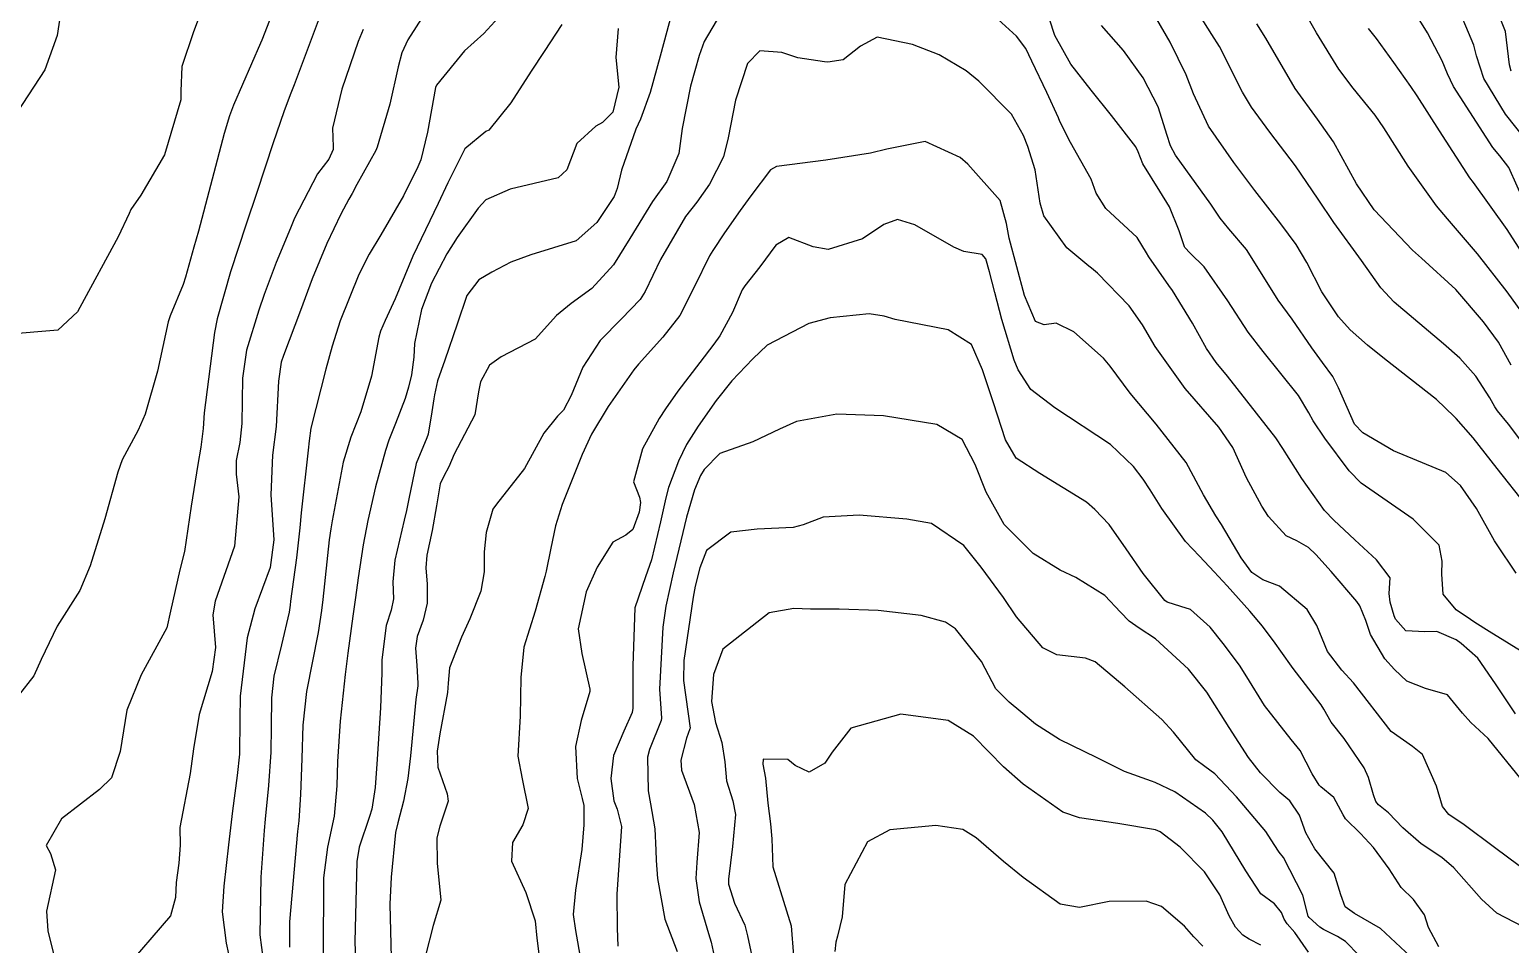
# Model space of a CAD drawing. Header units: feet. Extents: x 1313709 to 1317500, y 405869 to 411659.
# Drawn here: x 1316147.8 to 1316373.1, y 408218.6 to 408357.8 of the extents above; entities that cross this region are included whole.
import ezdxf

# ---------------------------------------------------------------- set-up
doc = ezdxf.new("R2010")
doc.units = ezdxf.units.FT
doc.layers.add('C-TOPO-MAJR', color=32, linetype='CONTINUOUS')

msp = doc.modelspace()

# ---------------------------------------------------------------- linework, layer by layer
at = {"layer": 'C-TOPO-MAJR'}
for points in [[(1316176.13, 408366.66), (1316172.69, 408357.45), (1316170.95, 408352.19), (1316170.8, 408348.41), (1316170.76, 408347.13), (1316168.3, 408338.75), (1316164.68, 408332.6), (1316163.19, 408330.41), (1316162.89, 408329.8), (1316161.26, 408326.29), (1316155.43, 408315.54), (1316155.07, 408314.88), (1316152.05, 408312.1), (1316144.17, 408311.4)], [(1316373.25, 408351.46), (1316373, 408352.45), (1316372.36, 408357.5), (1316368.55, 408367.04)], [(1316375.39, 408331.14), (1316372.87, 408336.81), (1316371.53, 408338.59), (1316370.46, 408339.87), (1316364.48, 408349.14), (1316363.56, 408351.09), (1316362.71, 408353.04), (1316360.48, 408357.29), (1316357.17, 408362.72)], [(1316152.56, 408360.92), (1316151.98, 408356.91), (1316150.09, 408351.68), (1316145.85, 408345.22)], [(1316245.59, 408360.69), (1316243.73, 408353.73), (1316242.21, 408348.21), (1316240.75, 408344.16), (1316240.03, 408342.63), (1316237.83, 408336.43), (1316237.2, 408333.61), (1316236.73, 408332.41), (1316234.09, 408328.44), (1316230.95, 408325.67), (1316224.03, 408323.52), (1316220.98, 408322.42), (1316218.12, 408320.91), (1316216.11, 408319.72), (1316214.28, 408317.34), (1316212.85, 408313), (1316210.97, 408307.53), (1316209.86, 408304.39), (1316209.37, 408302.26), (1316209.26, 408301.62), (1316208.97, 408299.66), (1316208.4, 408296.24), (1316208.19, 408295.7), (1316206.57, 408291.8), (1316205.47, 408286.41), (1316205.13, 408284.66), (1316204.76, 408283.19), (1316203.35, 408277.07), (1316203.02, 408273.79), (1316203.13, 408271.2), (1316202.79, 408269.5), (1316202, 408267.15), (1316201.36, 408261.95), (1316201.34, 408259.95), (1316201.15, 408254.63), (1316200.68, 408246.83), (1316200.35, 408242.5), (1316199.82, 408239.22), (1316199.49, 408238.11), (1316197.94, 408233.45), (1316197.58, 408231.27), (1316197.27, 408219.03), (1316197.38, 408216.35)], [(1316379.9, 408288.45), (1316372.82, 408297.8), (1316371.15, 408299.82), (1316370.72, 408300.42), (1316369.98, 408301.78), (1316367.87, 408305.06), (1316365.44, 408307.8), (1316362.94, 408309.99), (1316355.41, 408316.34), (1316353.4, 408318.52), (1316350.43, 408322.66), (1316346.23, 408328.47), (1316343.84, 408332.02), (1316340.4, 408337.08), (1316336.51, 408342.18), (1316333.69, 408346), (1316332.36, 408348.29), (1316328.82, 408355.22), (1316327.66, 408357.07), (1316324.3, 408362.48)], [(1316374.87, 408314.79), (1316372.61, 408317.91), (1316368.09, 408323.7), (1316363.55, 408329), (1316361.85, 408330.98), (1316357.54, 408337.04), (1316353.85, 408342.85), (1316352.52, 408344.8), (1316349.21, 408348.89), (1316347.01, 408351.78), (1316343.62, 408357.32), (1316341.59, 408360.86)], [(1316375.52, 408340.99), (1316372.36, 408344.92), (1316369.05, 408350.35), (1316367.93, 408353.78), (1316367.53, 408355.43), (1316364.58, 408362.55)], [(1316184.28, 408359.18), (1316183.1, 408356.18), (1316182.92, 408355.73), (1316178.78, 408346.31), (1316178.16, 408344.7), (1316177.36, 408341.99), (1316173.45, 408327.15), (1316172.78, 408324.68), (1316171.5, 408320.16), (1316171.11, 408319.01), (1316169.13, 408314.25), (1316168.85, 408313.33), (1316167.22, 408305.84), (1316165.36, 408299.31), (1316164.3, 408296.86), (1316161.84, 408292.37), (1316161.18, 408290.49), (1316159.23, 408283.39), (1316157, 408276.25), (1316155.41, 408272.48), (1316151.98, 408267.04), (1316149.5, 408261.98), (1316148.43, 408259.52), (1316146.03, 408256.43)], [(1316191.83, 408359.55), (1316188.04, 408349.41), (1316187.44, 408347.87), (1316186.45, 408345.28), (1316184.84, 408340.58), (1316182.33, 408333.01), (1316180.71, 408328.2), (1316178.31, 408320.97), (1316176.3, 408313.78), (1316175.89, 408311.71), (1316174.34, 408299.5), (1316174.15, 408297.1), (1316173.84, 408294.28), (1316173.38, 408291.66), (1316172.37, 408285.31), (1316171.35, 408278.43), (1316170.61, 408275.62), (1316169.21, 408269.33), (1316168.64, 408266.82), (1316164.76, 408259.63), (1316162.56, 408254.26), (1316161.53, 408247.98), (1316160.22, 408244), (1316158.41, 408242.21), (1316152.61, 408237.72), (1316150.26, 408233.68), (1316150.95, 408232.48), (1316151.71, 408229.97), (1316150.34, 408223.68), (1316150.54, 408220.69), (1316151.47, 408217)], [(1316207.85, 408360.21), (1316205.31, 408356.25), (1316204.42, 408354.24), (1316203.84, 408352.15), (1316202.59, 408346.47), (1316200.67, 408339.93), (1316200.43, 408339.42), (1316197.56, 408334.24), (1316196.84, 408332.85), (1316196.35, 408331.98), (1316195.11, 408329.73), (1316193.01, 408325.25), (1316190.78, 408319.87), (1316188.97, 408315.07), (1316186.39, 408308.23), (1316186.06, 408307.22), (1316185.65, 408304.31), (1316185.27, 408297.41), (1316184.74, 408293.04), (1316184.47, 408287.04), (1316184.93, 408280.18), (1316184.38, 408275.96), (1316182.06, 408269.68), (1316180.86, 408265.29), (1316179.82, 408256.4), (1316179.75, 408252.86), (1316179.69, 408247.58), (1316179.37, 408244.35), (1316178.63, 408238.97), (1316178.05, 408233.8), (1316177.33, 408227.52), (1316177.05, 408223.62), (1316177.66, 408218.83), (1316178.38, 408215.61)], [(1316219.67, 408360.25), (1316216.88, 408357.22), (1316213.97, 408354.57), (1316209.67, 408349.36), (1316209.52, 408348.99), (1316208.3, 408342.18), (1316207.28, 408337.98), (1316206.85, 408336.9), (1316204.64, 408332.52), (1316201.23, 408326.59), (1316199.43, 408323.63), (1316197.86, 408320.53), (1316195.04, 408313.51), (1316193.79, 408309.65), (1316192.85, 408306.15), (1316190.57, 408297.19), (1316190.3, 408295.22), (1316190.15, 408293.83), (1316189.08, 408284.3), (1316188.91, 408282.02), (1316188.39, 408277.45), (1316187.49, 408270.84), (1316187.43, 408270.27), (1316187.24, 408269.17), (1316186.08, 408264.22), (1316184.95, 408259.44), (1316184.56, 408256.13), (1316184.52, 408251.76), (1316184.48, 408247.9), (1316184.14, 408242.79), (1316183.61, 408237.71), (1316183.45, 408235.99), (1316182.96, 408228.89), (1316182.79, 408220.11), (1316183.33, 408216.26)], [(1316228.75, 408358.58), (1316226.06, 408354.45), (1316224.08, 408351.48), (1316220.99, 408346.67), (1316217.65, 408342.52), (1316217.21, 408342.27), (1316214, 408339.68), (1316211.42, 408334.51), (1316209.95, 408331.34), (1316206.07, 408323.31), (1316205.45, 408321.84), (1316203.39, 408316.83), (1316201.87, 408313.57), (1316201.15, 408311.93), (1316200.9, 408311.01), (1316199.78, 408305.06), (1316198.17, 408299.66), (1316196.65, 408295.78), (1316195.5, 408292.01), (1316193.83, 408283.09), (1316193.61, 408281.86), (1316193.37, 408280.16), (1316192.4, 408271.12), (1316192.19, 408269.41), (1316191.66, 408266.09), (1316189.92, 408257.1), (1316189.36, 408251.97), (1316189.18, 408246.92), (1316188.97, 408241.44), (1316188.71, 408237.42), (1316188.54, 408235.82), (1316187.32, 408222.1), (1316187.31, 408218.23)], [(1316252.9, 408360.21), (1316250.44, 408355.99), (1316249.66, 408353.85), (1316248.33, 408349.19), (1316247.08, 408342.75), (1316246.55, 408338.97), (1316244.72, 408334.69), (1316242.55, 408331.65), (1316239.1, 408326.04), (1316236.61, 408322.01), (1316233.34, 408318.4), (1316230.18, 408316.12), (1316227.94, 408314.31), (1316224.68, 408310.7), (1316219.55, 408308), (1316217.73, 408306.73), (1316216.4, 408304.21), (1316216.07, 408302.68), (1316215.54, 408299.18), (1316212.39, 408293.19), (1316211.54, 408291.29), (1316210.78, 408289.89), (1316210.25, 408288.68), (1316209.67, 408285.34), (1316209.01, 408281.62), (1316208.22, 408277.85), (1316208.06, 408275.9), (1316208.25, 408273.44), (1316208.25, 408270.55), (1316207.66, 408267.98), (1316206.72, 408265.5), (1316206.47, 408263.72), (1316206.69, 408261.06), (1316206.86, 408258.39), (1316206.83, 408257.95), (1316206.54, 408255.91), (1316205.73, 408247.34), (1316205.33, 408243.88), (1316204.67, 408240.43), (1316203.78, 408237.15), (1316203.44, 408235.68), (1316202.8, 408228.85), (1316202.58, 408224.78), (1316202.77, 408216.61)], [(1316373.88, 408253.7), (1316370.84, 408258.27), (1316368.15, 408262.17), (1316365.63, 408264.43), (1316364.85, 408264.99), (1316361.92, 408266.25), (1316360.1, 408266.17), (1316357.21, 408266.34), (1316355.63, 408268.1), (1316355.42, 408268.6), (1316354.8, 408270.68), (1316354.66, 408272), (1316354.81, 408274.41), (1316352.73, 408277.13), (1316349.44, 408280.18), (1316346.23, 408283.16), (1316344.84, 408284.64), (1316341.37, 408289.5), (1316338.48, 408294.07), (1316337.42, 408295.7), (1316330.05, 408305.1), (1316328.35, 408307.14), (1316326.88, 408309.27), (1316324.71, 408313.12), (1316321.67, 408318.09), (1316321.13, 408318.85), (1316318.09, 408323.23), (1316317.76, 408323.85), (1316316.3, 408326.19), (1316311.54, 408330.57), (1316310.05, 408332.93), (1316309.32, 408335.05), (1316306.16, 408340.61), (1316304.55, 408343.79), (1316304.32, 408344.35), (1316302.55, 408348.22), (1316300.29, 408353.01), (1316299.39, 408354.93), (1316297.96, 408356.82), (1316294.6, 408359.83)], [(1316375.98, 408262.51), (1316369.86, 408266.22), (1316367.72, 408267.6), (1316367.04, 408268.08), (1316364.84, 408269.52), (1316362.87, 408271.92), (1316362.68, 408274.97), (1316362.75, 408276.95), (1316362.25, 408279.39), (1316358.34, 408283.34), (1316350.41, 408288.81), (1316348.59, 408290.68), (1316344.88, 408295.67), (1316343.11, 408298.26), (1316342.42, 408299.51), (1316340.88, 408302.15), (1316335.51, 408308.83), (1316333.21, 408311.77), (1316330.13, 408316.52), (1316326.5, 408321.73), (1316324.36, 408323.77), (1316323.58, 408324.63), (1316323.51, 408324.77), (1316322.69, 408327.2), (1316321.25, 408330.84), (1316319.78, 408333.23), (1316317.17, 408337.38), (1316316.46, 408339.2), (1316316.1, 408339.96), (1316312.41, 408344.73), (1316309.33, 408348.56), (1316306.23, 408352.53), (1316303.77, 408356.92), (1316302.96, 408359.38)], [(1316373.97, 408275.12), (1316370.99, 408279.56), (1316370.7, 408280.01), (1316367.97, 408284.96), (1316365.53, 408288.46), (1316363.3, 408290.45), (1316355.32, 408293.71), (1316350.68, 408296.44), (1316349.38, 408297.78), (1316346.97, 408303.28), (1316346.09, 408305.05), (1316344.5, 408307.18), (1316342.89, 408309.38), (1316339.89, 408313.73), (1316337.78, 408316.63), (1316334.81, 408321.37), (1316332.95, 408324.36), (1316330.28, 408327.5), (1316328.94, 408329.1), (1316327.52, 408331.25), (1316322.16, 408338.71), (1316321.38, 408340.1), (1316320.82, 408341.82), (1316320.64, 408342.5), (1316319.49, 408346.03), (1316317.25, 408350.47), (1316314.22, 408354.59), (1316310.87, 408358.42)], [(1316375.51, 408285.45), (1316371.1, 408291.02), (1316367.43, 408295.71), (1316364.88, 408298.63), (1316364.57, 408298.96), (1316361.89, 408301.51), (1316353.94, 408307.71), (1316351.36, 408309.78), (1316348.72, 408312.12), (1316346.93, 408314.09), (1316344.43, 408317.91), (1316342.14, 408322.35), (1316340.51, 408325.11), (1316338.18, 408328.23), (1316334.23, 408333.34), (1316331.01, 408337.58), (1316327.16, 408343.11), (1316324.87, 408348.02), (1316323.79, 408350.91), (1316321.35, 408355.86), (1316319.33, 408359.4)], [(1316373.25, 408306.75), (1316371.3, 408310.23), (1316369.03, 408313.32), (1316364.8, 408318.24), (1316359.58, 408323.02), (1316358.21, 408324.22), (1316352.4, 408330.4), (1316349.71, 408334.35), (1316346.21, 408340.71), (1316343.76, 408344.17), (1316340.34, 408348.81), (1316335.92, 408356.51), (1316334.53, 408358.65)], [(1316198.5, 408357.81), (1316197.78, 408355.98), (1316195.3, 408348.71), (1316193.85, 408342.78), (1316193.96, 408339.98), (1316193.96, 408339.56), (1316193.29, 408338.09), (1316191.55, 408335.85), (1316188.09, 408329.09), (1316187.47, 408327.59), (1316185.3, 408322.35), (1316183.46, 408317.51), (1316182.65, 408315.14), (1316180.78, 408309.05), (1316180.15, 408304.75), (1316180.06, 408297.89), (1316179.77, 408295.01), (1316179.21, 408292.23), (1316179.18, 408290.19), (1316179.59, 408286.71), (1316178.96, 408279.2), (1316175.98, 408270.84), (1316175.66, 408268.77), (1316176.06, 408263.83), (1316175.56, 408260.15), (1316173.56, 408253.59), (1316172.72, 408248.4), (1316172.19, 408244.63), (1316170.6, 408236.44), (1316170.67, 408233.76), (1316170.46, 408231.01), (1316170.05, 408228.04), (1316169.96, 408225.79), (1316169.21, 408222.98), (1316161.95, 408214.57)], [(1316237.32, 408357.98), (1316236.98, 408353.56), (1316237.41, 408349.04), (1316236.53, 408345.23), (1316234.97, 408343.64), (1316233.92, 408343.09), (1316231.03, 408340.46), (1316229.54, 408336.46), (1316228.21, 408335.27), (1316220.89, 408333.54), (1316217.17, 408331.9), (1316216.04, 408330.65), (1316212.82, 408326.19), (1316211.24, 408323.69), (1316208.92, 408319.22), (1316207.4, 408315.23), (1316206.36, 408310.03), (1316206.22, 408307.97), (1316205.89, 408305.27), (1316205.44, 408303.43), (1316204.94, 408301.66), (1316203.45, 408297.89), (1316202.41, 408295.35), (1316201.91, 408293.77), (1316200.4, 408288.27), (1316199.24, 408283.14), (1316198.52, 408279.44), (1316197.76, 408274.4), (1316197.35, 408271.41), (1316196.95, 408268.55), (1316196.21, 408262.92), (1316195.77, 408259.71), (1316195, 408252.58), (1316194.61, 408246.45), (1316194.53, 408242.75), (1316194.09, 408238.15), (1316193.1, 408233.46), (1316192.48, 408228.78), (1316192.42, 408216.84)], [(1316374.75, 408243.79), (1316369.74, 408249.98), (1316367.09, 408252.4), (1316365.8, 408253.84), (1316363.53, 408256.61), (1316360.19, 408257.57), (1316357.37, 408258.7), (1316355.5, 408260.44), (1316354.02, 408262.1), (1316351.8, 408265.76), (1316351.13, 408267.9), (1316350.22, 408270.13), (1316349.75, 408270.82), (1316345.86, 408275.37), (1316343.51, 408277.93), (1316342.37, 408279.01), (1316340.63, 408280.03), (1316339.01, 408280.8), (1316336.29, 408283.71), (1316335.27, 408285.31), (1316332.93, 408289.6), (1316330.85, 408294.23), (1316328.76, 408297.32), (1316323.61, 408303.19), (1316319.05, 408309.59), (1316317.11, 408312.88), (1316315.09, 408315.8), (1316310.27, 408320.74), (1316309.37, 408321.51), (1316308.97, 408321.81), (1316305.62, 408324.6), (1316302.11, 408329.46), (1316301.56, 408331.39), (1316300.81, 408336.45), (1316299.67, 408340.01), (1316299.01, 408341.71), (1316297.21, 408344.92), (1316292.23, 408349.95), (1316290.29, 408351.52), (1316286.2, 408353.94), (1316282.13, 408355.53), (1316276.74, 408356.64), (1316274.2, 408355.29), (1316271.59, 408353.22), (1316269.23, 408352.84), (1316268.75, 408352.87), (1316264.69, 408353.52), (1316262.22, 408354.29), (1316258.88, 408354.55), (1316257.03, 408352.66), (1316255.2, 408347.04), (1316254.09, 408341.34), (1316253.34, 408338.45), (1316251.24, 408334.26), (1316249.28, 408331.56), (1316247.59, 408329.35), (1316243.77, 408322.8), (1316241.44, 408317.98), (1316240.66, 408316.73), (1316237.86, 408313.78), (1316234.57, 408310.51), (1316231.97, 408306.46), (1316230.2, 408302.12), (1316228.99, 408299.9), (1316228.1, 408298.99), (1316226.04, 408296.39), (1316223.06, 408291.05), (1316218.84, 408285.62), (1316218.28, 408284.84), (1316217.22, 408281.32), (1316216.94, 408278.38), (1316216.94, 408277.53), (1316216.96, 408275.34), (1316216.42, 408272.37), (1316214.75, 408268.18), (1316213.48, 408265.38), (1316211.68, 408260.69), (1316211.44, 408258.4), (1316211.34, 408256.97), (1316210.18, 408250.68), (1316209.81, 408248.03), (1316209.9, 408245.61), (1316211.3, 408241.54), (1316211.45, 408240.42), (1316210.2, 408236.62), (1316209.72, 408234.85), (1316209.78, 408231.02), (1316210.33, 408225.36), (1316209.19, 408221.53), (1316208.02, 408216.98)], [(1316376.05, 408322.03), (1316372.61, 408327.38), (1316367.48, 408334.52), (1316366.96, 408335.24), (1316362.33, 408342.42), (1316358.94, 408347.73), (1316357.98, 408349.13), (1316355.38, 408352.78), (1316352.76, 408356.44), (1316351.52, 408357.97)], [(1316374.45, 408230.58), (1316370.67, 408233.39), (1316366.06, 408236.81), (1316363.76, 408238.39), (1316362.8, 408239.61), (1316361.88, 408242.69), (1316359.74, 408247.55), (1316358.21, 408248.76), (1316354.97, 408251.03), (1316349.22, 408258.43), (1316347.44, 408260.37), (1316345.26, 408263.2), (1316343.66, 408267.13), (1316342.19, 408269.57), (1316337.96, 408273.11), (1316335.45, 408274.08), (1316333.76, 408275.19), (1316332.12, 408277.46), (1316329.14, 408282.5), (1316328.31, 408283.83), (1316326.42, 408287.01), (1316323.76, 408291.93), (1316319.22, 408297.76), (1316315.23, 408302.47), (1316312.19, 408306.61), (1316311.17, 408307.81), (1316306.7, 408311.81), (1316303.98, 408313.14), (1316302.14, 408312.87), (1316300.84, 408313.38), (1316299.19, 408317.33), (1316296.82, 408326.06), (1316296.42, 408328.3), (1316295.45, 408331.8), (1316290.52, 408337.35), (1316289.36, 408338.36), (1316284.05, 408340.77), (1316278.2, 408339.63), (1316275.73, 408339), (1316268.93, 408337.91), (1316261.45, 408336.95), (1316260.5, 408336.46), (1316257.54, 408332.49), (1316255.88, 408330.28), (1316253.53, 408326.86), (1316251.74, 408324.2), (1316251.21, 408323.37), (1316248.97, 408318.71), (1316246.72, 408314.32), (1316244.14, 408311.02), (1316240.43, 408306.92), (1316239.74, 408306.05), (1316235.79, 408300.46), (1316233.29, 408296.28), (1316231.84, 408293.14), (1316228.81, 408285.57), (1316227.78, 408282.32), (1316227.09, 408278.94), (1316226.35, 408275.44), (1316226.16, 408274.61), (1316224.71, 408269.33), (1316222.98, 408263.86), (1316222.54, 408259.22), (1316222.43, 408253.37), (1316222.07, 408247.3), (1316222.74, 408243.85), (1316223.65, 408239.33), (1316222.8, 408236.82), (1316221.23, 408234.14), (1316221.12, 408231.3), (1316223.26, 408226.55), (1316224.71, 408222.24), (1316224.97, 408219.59), (1316225.25, 408217.23)], [(1316375.06, 408221.33), (1316371.06, 408223.38), (1316368.73, 408225.51), (1316364.51, 408230.28), (1316362.66, 408231.85), (1316359.53, 408233.93), (1316356.76, 408236.37), (1316354.54, 408238.67), (1316353.06, 408239.89), (1316352.65, 408240.38), (1316352.29, 408241.41), (1316351.52, 408244.03), (1316350.86, 408245.52), (1316347.83, 408249.96), (1316345.83, 408252.45), (1316344.72, 408254.41), (1316344.34, 408255.07), (1316340.06, 408260.6), (1316338.16, 408263.23), (1316337.34, 408264.48), (1316335.41, 408267.06), (1316333.48, 408269.34), (1316330, 408273.18), (1316328.03, 408275.33), (1316325.8, 408277.69), (1316323.66, 408279.93), (1316320.08, 408284.95), (1316318.27, 408287.79), (1316317.22, 408289.41), (1316315.75, 408291.34), (1316312.28, 408294.69), (1316303.76, 408300.28), (1316300.13, 408303.05), (1316298.2, 408306.06), (1316297.6, 408307.53), (1316295.74, 408313.72), (1316294.63, 408317.81), (1316293.86, 408320.94), (1316293.3, 408322.95), (1316292.72, 408323.58), (1316289.95, 408324.04), (1316288.43, 408324.68), (1316282.48, 408328.08), (1316279.84, 408328.92), (1316277.76, 408328.17), (1316274.51, 408325.95), (1316269.27, 408324.33), (1316267.02, 408324.77), (1316263.32, 408326.15), (1316261.31, 408325), (1316258.91, 408321.73), (1316256.62, 408318.82), (1316256.2, 408318.19), (1316254.71, 408314.76), (1316252.81, 408311.2), (1316251.89, 408309.93), (1316249.78, 408307.16), (1316246.43, 408302.79), (1316244.51, 408300.13), (1316243.56, 408298.63), (1316241.02, 408294.05), (1316239.69, 408289.01), (1316240.58, 408286.67), (1316240.75, 408285.86), (1316240.54, 408284.38), (1316239.55, 408281.76), (1316238.5, 408280.91), (1316236.53, 408279.81), (1316234.16, 408276.04), (1316232.46, 408272.29), (1316231.23, 408266.67), (1316231.82, 408262.89), (1316233, 408257.46), (1316233, 408257.13), (1316231.72, 408252.68), (1316230.82, 408248.75), (1316231.07, 408243.86), (1316231.87, 408240.83), (1316232.12, 408239.77), (1316232.13, 408236.83), (1316231.81, 408233.1), (1316230.85, 408226.87), (1316230.5, 408223.21), (1316230.86, 408220.74), (1316231.64, 408216.17)], [(1316362.22, 408218.27), (1316360.67, 408221.22), (1316360.05, 408223.12), (1316358.38, 408225.49), (1316356.5, 408227.31), (1316354.67, 408230.16), (1316352.26, 408233.39), (1316350.3, 408235.53), (1316348.01, 408237.76), (1316347.65, 408238.35), (1316346.23, 408240.98), (1316344.27, 408242.6), (1316344, 408242.85), (1316342.97, 408244.61), (1316341.14, 408248.13), (1316339.75, 408249.81), (1316335.67, 408255), (1316333.02, 408259.36), (1316331.87, 408261.13), (1316329.4, 408264.4), (1316327.41, 408266.88), (1316324.44, 408269.59), (1316322.95, 408270.03), (1316320.89, 408270.68), (1316320.53, 408270.97), (1316317.24, 408275.05), (1316314.65, 408278.82), (1316312.04, 408282.51), (1316309.87, 408284.81), (1316308.62, 408285.89), (1316301.49, 408290.29), (1316297.92, 408292.58), (1316296.29, 408295.41), (1316294.44, 408301.04), (1316292.92, 408305.59), (1316292.77, 408306.06), (1316291.12, 408309.9), (1316287.57, 408312.13), (1316279.47, 408313.72), (1316277.79, 408314.22), (1316275.51, 408314.58), (1316269.59, 408313.94), (1316266.33, 408313.09), (1316259.99, 408309.77), (1316257.83, 408307.72), (1316254.65, 408304.37), (1316252.23, 408301.36), (1316249.51, 408297.45), (1316247.73, 408294.68), (1316246.49, 408292.16), (1316244.99, 408288.12), (1316244.57, 408286.55), (1316243.75, 408282.91), (1316242.38, 408277.16), (1316241.49, 408274.56), (1316239.85, 408269.86), (1316239.57, 408261.04), (1316239.56, 408256.02), (1316239.57, 408254.59), (1316239.48, 408253.94), (1316238.17, 408251.06), (1316236.63, 408247.37), (1316236.19, 408243.9), (1316236.68, 408240.46), (1316237.19, 408239.2), (1316237.85, 408236.57), (1316237.13, 408226.31), (1316237.16, 408221.13), (1316237.26, 408218.4)], [(1316357.91, 408216.82), (1316353.37, 408221.07), (1316349.37, 408223.32), (1316347.98, 408224.34), (1316347.31, 408226.18), (1316346.28, 408229.46), (1316343.35, 408233.2), (1316341.99, 408235.6), (1316341, 408238.28), (1316339.55, 408240.49), (1316338.04, 408241.77), (1316335.09, 408244.75), (1316333.27, 408247.05), (1316330.3, 408251.65), (1316326.93, 408257), (1316324.14, 408260.53), (1316319.1, 408265.13), (1316316.62, 408266.75), (1316315.09, 408267.81), (1316313.78, 408269.2), (1316311.4, 408271.7), (1316306.97, 408274.43), (1316304.61, 408275.56), (1316300.47, 408278.1), (1316296.09, 408282.51), (1316293.33, 408287.41), (1316291.67, 408291.66), (1316289.7, 408295.46), (1316285.85, 408297.75), (1316277.73, 408299.05), (1316270.62, 408299.32), (1316264.49, 408298.17), (1316261.87, 408297.03), (1316257.81, 408295.11), (1316252.8, 408293.29), (1316250.41, 408290.86), (1316249.87, 408289.97), (1316248.97, 408287.81), (1316247.75, 408283.65), (1316245.71, 408275.16), (1316244.6, 408270.11), (1316244.11, 408266.88), (1316243.6, 408257.47), (1316243.91, 408253.07), (1316243.87, 408252.68), (1316242.09, 408248.28), (1316241.81, 408247.11), (1316241.91, 408242), (1316242.27, 408240.04), (1316242.93, 408236.23), (1316243.06, 408232.98), (1316243.13, 408231.39), (1316243.33, 408228.67), (1316244.44, 408222.47), (1316246.31, 408217.59)], [(1316352.18, 408214.81), (1316348, 408219.08), (1316346.79, 408219.83), (1316344.65, 408220.89), (1316344.11, 408221.27), (1316342.47, 408222.74), (1316342.34, 408222.96), (1316341.55, 408226.12), (1316338.57, 408231.84), (1316337.92, 408232.66), (1316337.15, 408233.85), (1316335.87, 408235.83), (1316331.44, 408241.11), (1316328.15, 408244.61), (1316326.63, 408245.71), (1316325.22, 408246.73), (1316321.85, 408250.92), (1316320.09, 408252.87), (1316314.43, 408257.82), (1316309.9, 408261.63), (1316308.46, 408262.16), (1316304.07, 408262.69), (1316301.94, 408263.78), (1316297.96, 408268.47), (1316295.99, 408271.41), (1316292.57, 408276), (1316289.93, 408279.3), (1316285.03, 408282.67), (1316281.28, 408283.32), (1316273.99, 408283.92), (1316268.52, 408283.65), (1316265.49, 408282.48), (1316263.96, 408282.05), (1316258.49, 408281.8), (1316254.5, 408281.37), (1316250.77, 408278.56), (1316249.76, 408275.94), (1316249.07, 408273.15), (1316248.74, 408271.48), (1316247.33, 408261.82), (1316247.28, 408258.79), (1316248.27, 408251.54), (1316248.26, 408251.41), (1316247.73, 408249.99), (1316246.86, 408246.66), (1316246.95, 408245.16), (1316248.89, 408239.91), (1316249.68, 408235.67), (1316249.31, 408231.12), (1316249.15, 408228.68), (1316249.67, 408225.1), (1316251.08, 408220.29), (1316251.49, 408219), (1316253.02, 408211.87)], [(1316342.39, 408217.47), (1316340.33, 408220.45), (1316339.15, 408221.79), (1316338.66, 408222.5), (1316338.27, 408223.48), (1316337.23, 408224.8), (1316335.13, 408226.32), (1316332.83, 408229.85), (1316329.25, 408235.76), (1316327.83, 408237.52), (1316326.72, 408238.61), (1316322.04, 408241.87), (1316319.04, 408243.28), (1316318.52, 408243.45), (1316314.37, 408244.95), (1316310.23, 408247), (1316304.49, 408249.8), (1316300.84, 408252.12), (1316298.63, 408254.02), (1316296.81, 408255.49), (1316294.82, 408257.52), (1316292.64, 408261.66), (1316288.68, 408266.65), (1316287.17, 408267.66), (1316283.43, 408268.69), (1316276.92, 408269.43), (1316270.94, 408269.62), (1316266.61, 408269.66), (1316264.07, 408269.75), (1316260.31, 408269.08), (1316253.25, 408263.54), (1316251.85, 408259.72), (1316251.56, 408255.6), (1316252.14, 408252.4), (1316253.12, 408249.35), (1316253.58, 408246.4), (1316253.81, 408243.52), (1316254.78, 408240.5), (1316255.18, 408238.42), (1316254.74, 408233.53), (1316254.11, 408228.59), (1316254.13, 408227.8), (1316255.06, 408224.91), (1316256.59, 408221.55), (1316257.03, 408219.96), (1316258.59, 408212.61)], [(1316335.15, 408218.51), (1316333.34, 408219.42), (1316332.38, 408220.03), (1316331.29, 408221.28), (1316330.29, 408223.01), (1316328.88, 408226.19), (1316326.58, 408229.7), (1316322.84, 408233.41), (1316319.79, 408235.77), (1316319.08, 408236.08), (1316313.36, 408237.04), (1316307.52, 408237.92), (1316305.02, 408238.77), (1316298.98, 408243.04), (1316295.95, 408245.65), (1316293.79, 408247.88), (1316291.43, 408250.34), (1316287.57, 408252.71), (1316280.33, 408253.67), (1316272.76, 408251.56), (1316269.92, 408247.9), (1316268.8, 408246.22), (1316266.42, 408244.85), (1316264.26, 408245.85), (1316263.14, 408246.75), (1316259.4, 408246.83), (1316259.33, 408246.04), (1316259.73, 408243.91), (1316260.1, 408240.11), (1316260.53, 408237), (1316260.71, 408234.68), (1316260.88, 408230.46), (1316262.93, 408223.76), (1316263.64, 408221.48), (1316264.01, 408216.9)], [(1316326.32, 408218.38), (1316324.93, 408219.8), (1316323.52, 408221.43), (1316320.03, 408224.4), (1316317.69, 408225.23), (1316312.03, 408225.19), (1316307.53, 408224.26), (1316304.62, 408224.79), (1316298.98, 408228.81), (1316295.98, 408231.26), (1316291.8, 408234.86), (1316289.77, 408236.11), (1316285.67, 408236.73), (1316278.69, 408236.08), (1316275.28, 408234.25), (1316271.84, 408227.74), (1316271.43, 408222.85), (1316270.69, 408219.91), (1316270.48, 408218.99), (1316270.31, 408217.56)]]:
    msp.add_lwpolyline(points, dxfattribs=at)

doc.saveas('drawing.dxf')
